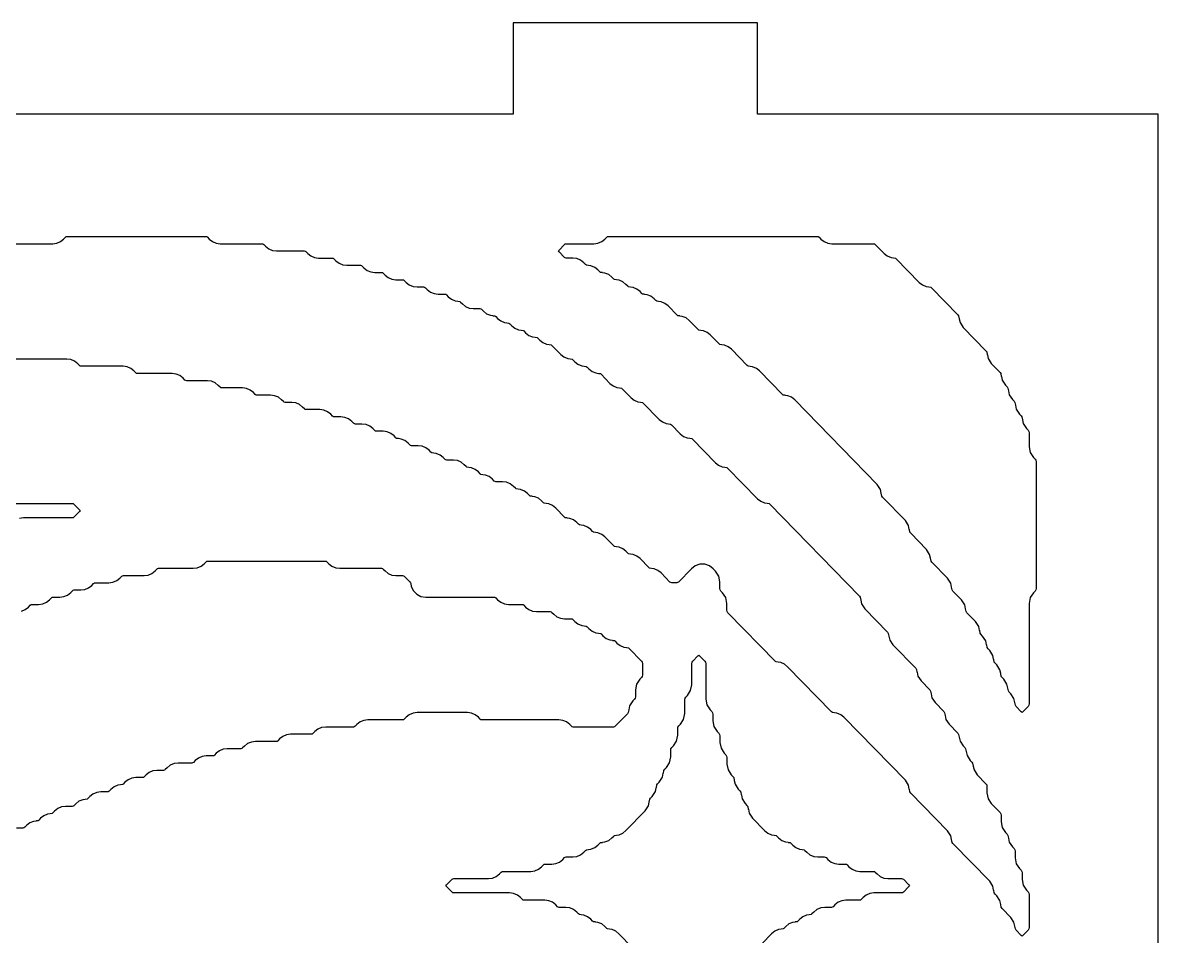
# Model space of a CAD drawing. Header units: millimetres. Extents: x 10 to 410, y 18 to 283.
# Drawn here: x 105.06 to 142.27, y 253.08 to 283 of the extents above; entities that cross this region are included whole.
import ezdxf

# ---------------------------------------------------------------- set-up
doc = ezdxf.new("R2010")
doc.units = ezdxf.units.MM
doc.layers.add('CUT', color=1, linetype='Continuous')

msp = doc.modelspace()

# ---------------------------------------------------------------- linework, layer by layer
at = {"layer": 'CUT'}
for points in [[(121.134, 283), (121.134, 280), (100.134, 280), (100.134, 283), (92.134, 283), (92.134, 280), (79, 280), (79, 160), (92.134, 160), (92.134, 157), (100.134, 157), (100.134, 160), (121.134, 160), (121.134, 157), (129.134, 157), (129.134, 160), (142.2679, 160), (142.2679, 280), (129.134, 280), (129.134, 283)], [(124.1974, 275.9761), (124.2225, 275.9958), (124.254, 276), (131.0959, 276), (131.1274, 275.9958), (131.1524, 275.9761), (131.2123, 275.9147), (131.3166, 275.8329), (131.4389, 275.7813), (131.5703, 275.7637), (132.9381, 275.7637), (132.9697, 275.7595), (132.9947, 275.7399), (133.2848, 275.4422), (133.3892, 275.3603), (133.5114, 275.3087), (133.5962, 275.2974), (133.596, 275.2956), (133.6605, 275.2869), (133.6855, 275.2673), (134.4362, 274.497), (134.5406, 274.4151), (134.6628, 274.3636), (134.7476, 274.3522), (134.7474, 274.3504), (134.8119, 274.3418), (134.837, 274.3221), (135.701, 273.4355), (135.7261, 273.3973), (135.7441, 273.3049), (135.747, 273.3054), (135.7717, 273.1795), (135.8768, 273.0189), (136.6222, 272.2541), (136.6472, 272.2158), (136.6653, 272.1234), (136.6682, 272.124), (136.6928, 271.9981), (136.7979, 271.8375), (137.0827, 271.5452), (137.1078, 271.507), (137.1258, 271.4146), (137.1287, 271.4152), (137.1534, 271.2892), (137.2585, 271.1286), (137.313, 271.0727), (137.338, 271.0344), (137.3561, 270.942), (137.359, 270.9426), (137.3837, 270.8167), (137.4887, 270.6561), (137.5433, 270.6001), (137.5683, 270.5618), (137.5864, 270.4694), (137.5893, 270.47), (137.6139, 270.3441), (137.719, 270.1835), (137.7736, 270.1275), (137.7986, 270.0893), (137.8167, 269.9969), (137.8196, 269.9974), (137.8442, 269.8715), (137.9493, 269.7109), (138.0039, 269.6549), (138.0289, 269.6167), (138.0377, 269.5718), (138.0377, 269.1147), (138.0745, 268.9264), (138.1796, 268.7658), (138.2341, 268.7098), (138.2592, 268.6715), (138.2679, 268.6267), (138.2679, 264.4704), (138.2592, 264.4255), (138.2341, 264.3873), (138.1796, 264.3313), (138.0745, 264.1707), (138.0377, 263.9823), (138.0377, 260.6898), (138.0289, 260.6449), (138.0039, 260.6067), (137.8353, 260.4337), (137.8074, 260.413), (137.7795, 260.4337), (137.6109, 260.6067), (137.5859, 260.6449), (137.5678, 260.7373), (137.5649, 260.7367), (137.5403, 260.8627), (137.4352, 261.0233), (137.3806, 261.0792), (137.3556, 261.1175), (137.3375, 261.2099), (137.3346, 261.2093), (137.31, 261.3352), (137.2049, 261.4958), (137.1503, 261.5518), (137.1253, 261.5901), (137.1072, 261.6825), (137.1043, 261.6819), (137.0797, 261.8078), (136.9746, 261.9684), (136.9201, 262.0244), (136.895, 262.0626), (136.877, 262.155), (136.874, 262.1545), (136.8494, 262.2804), (136.7443, 262.441), (136.6898, 262.497), (136.6647, 262.5352), (136.6467, 262.6276), (136.6438, 262.627), (136.6191, 262.753), (136.514, 262.9136), (136.4595, 262.9695), (136.4345, 263.0078), (136.4164, 263.1002), (136.4135, 263.0996), (136.3888, 263.2255), (136.2838, 263.3861), (135.9989, 263.6784), (135.9739, 263.7166), (135.9558, 263.809), (135.9529, 263.8085), (135.9283, 263.9344), (135.8232, 264.095), (135.5384, 264.3873), (135.5133, 264.4255), (135.4953, 264.5179), (135.4923, 264.5173), (135.4677, 264.6432), (135.3626, 264.8039), (134.8475, 265.3324), (134.8225, 265.3707), (134.8044, 265.4631), (134.8015, 265.4625), (134.7769, 265.5884), (134.6718, 265.749), (134.1567, 266.2776), (134.1316, 266.3158), (134.1136, 266.4082), (134.1106, 266.4076), (134.086, 266.5335), (133.9809, 266.6942), (133.2355, 267.459), (133.2105, 267.4972), (133.1924, 267.5896), (133.1895, 267.5891), (133.1649, 267.715), (133.0598, 267.8756), (130.3552, 270.6507), (130.2509, 270.7325), (130.1286, 270.7841), (130.0438, 270.7954), (130.0441, 270.7973), (129.9795, 270.8059), (129.9545, 270.8255), (129.2038, 271.5958), (129.0994, 271.6777), (128.9772, 271.7292), (128.8924, 271.7406), (128.8927, 271.7424), (128.8281, 271.7511), (128.8031, 271.7707), (128.2827, 272.3047), (128.1783, 272.3865), (128.0561, 272.4381), (127.9713, 272.4494), (127.9715, 272.4513), (127.907, 272.4599), (127.882, 272.4796), (127.5918, 272.7772), (127.4875, 272.8591), (127.3652, 272.9107), (127.2804, 272.922), (127.2807, 272.9239), (127.2161, 272.9325), (127.1911, 272.9521), (126.901, 273.2498), (126.7966, 273.3317), (126.6744, 273.3832), (126.5896, 273.3946), (126.5898, 273.3964), (126.5253, 273.4051), (126.5003, 273.4247), (126.2101, 273.7224), (126.1058, 273.8043), (125.9835, 273.8558), (125.8987, 273.8672), (125.899, 273.869), (125.8344, 273.8776), (125.8094, 273.8973), (125.7496, 273.9587), (125.6452, 274.0406), (125.523, 274.0921), (125.4382, 274.1035), (125.4384, 274.1053), (125.3739, 274.1139), (125.3488, 274.1336), (125.289, 274.195), (125.1846, 274.2768), (125.0624, 274.3284), (124.9776, 274.3397), (124.9779, 274.3416), (124.9133, 274.3502), (124.8883, 274.3698), (124.8284, 274.4313), (124.7241, 274.5131), (124.6018, 274.5647), (124.517, 274.576), (124.5173, 274.5779), (124.4527, 274.5865), (124.4277, 274.6061), (124.3679, 274.6675), (124.2635, 274.7494), (124.1413, 274.801), (124.0565, 274.8123), (124.0567, 274.8141), (123.9922, 274.8228), (123.9671, 274.8424), (123.9073, 274.9038), (123.8029, 274.9857), (123.6807, 275.0373), (123.5959, 275.0486), (123.5962, 275.0504), (123.5316, 275.0591), (123.5066, 275.0787), (123.4467, 275.1401), (123.3424, 275.222), (123.2201, 275.2735), (123.0887, 275.2911), (122.8723, 275.2911), (122.8408, 275.2954), (122.8157, 275.315), (122.6357, 275.4997), (122.616, 275.5274), (122.6357, 275.5551), (122.8157, 275.7399), (122.8408, 275.7595), (122.8723, 275.7637), (123.7795, 275.7637), (123.911, 275.7813), (124.0332, 275.8329), (124.1376, 275.9147)]]:
    msp.add_lwpolyline(points, close=True, dxfattribs=at)
for points in [[(104.6799, 275.7637), (106.0477, 275.7637), (106.1792, 275.7813), (106.3014, 275.8329), (106.4058, 275.9147), (106.4656, 275.9761), (106.4907, 275.9958), (106.5222, 276), (111.0612, 276), (111.0928, 275.9958), (111.1178, 275.9761), (111.1776, 275.9147), (111.282, 275.8329), (111.4042, 275.7813), (111.5357, 275.7637), (112.9035, 275.7637), (112.935, 275.7595), (112.9601, 275.7399), (113.0199, 275.6785), (113.1243, 275.5966), (113.2465, 275.545), (113.378, 275.5274), (114.2852, 275.5274), (114.3167, 275.5232), (114.3418, 275.5036), (114.4016, 275.4422), (114.506, 275.3603), (114.6282, 275.3087), (114.7597, 275.2911), (115.2063, 275.2911), (115.2379, 275.2869), (115.2629, 275.2673), (115.3227, 275.2059), (115.4271, 275.124), (115.5493, 275.0724), (115.6808, 275.0549), (116.1275, 275.0549), (116.159, 275.0506), (116.184, 275.031), (116.2439, 274.9696), (116.3482, 274.8877), (116.4705, 274.8362), (116.6019, 274.8186), (116.8183, 274.8186), (116.8498, 274.8143), (116.8749, 274.7947), (116.9347, 274.7333), (117.0391, 274.6514), (117.1613, 274.5999), (117.2928, 274.5823), (117.5092, 274.5823), (117.5407, 274.5781), (117.5657, 274.5584), (117.6256, 274.497), (117.7299, 274.4151), (117.8522, 274.3636), (117.9836, 274.346), (118.2, 274.346), (118.2315, 274.3418), (118.2566, 274.3221), (118.3164, 274.2607), (118.4208, 274.1789), (118.543, 274.1273), (118.6745, 274.1097), (118.8909, 274.1097), (118.9224, 274.1055), (118.9474, 274.0858), (119.0073, 274.0244), (119.1116, 273.9426), (119.2339, 273.891), (119.3187, 273.8797), (119.3184, 273.8778), (119.383, 273.8692), (119.408, 273.8496), (119.4678, 273.7882), (119.5722, 273.7063), (119.6944, 273.6547), (119.8259, 273.6371), (120.0423, 273.6371), (120.0738, 273.6329), (120.0988, 273.6133), (120.1587, 273.5519), (120.263, 273.47), (120.3853, 273.4184), (120.4701, 273.4071), (120.4698, 273.4053), (120.5344, 273.3966), (120.5594, 273.377), (120.6192, 273.3156), (120.7236, 273.2337), (120.8458, 273.1822), (120.9306, 273.1708), (120.9304, 273.169), (120.9949, 273.1603), (121.02, 273.1407), (121.0798, 273.0793), (121.1842, 272.9974), (121.3064, 272.9459), (121.3912, 272.9345), (121.391, 272.9327), (121.4555, 272.9241), (121.4805, 272.9044), (121.5404, 272.843), (121.6447, 272.7611), (121.767, 272.7096), (121.8518, 272.6982), (121.8515, 272.6964), (121.9161, 272.6878), (121.9411, 272.6681), (122.0009, 272.6067), (122.1053, 272.5248), (122.2275, 272.4733), (122.3123, 272.4619), (122.3121, 272.4601), (122.3766, 272.4515), (122.4017, 272.4318), (122.6918, 272.1341), (122.7962, 272.0523), (122.9184, 272.0007), (123.0032, 271.9894), (123.0029, 271.9875), (123.0675, 271.9789), (123.0925, 271.9593), (123.1524, 271.8979), (123.2567, 271.816), (123.379, 271.7644), (123.4637, 271.7531), (123.4635, 271.7513), (123.528, 271.7426), (123.5531, 271.723), (123.6129, 271.6616), (123.7173, 271.5797), (123.8395, 271.5281), (123.9243, 271.5168), (123.9241, 271.515), (123.9886, 271.5063), (124.0136, 271.4867), (124.3038, 271.189), (124.4081, 271.1071), (124.5304, 271.0556), (124.6152, 271.0442), (124.6149, 271.0424), (124.6795, 271.0338), (124.7045, 271.0141), (124.9946, 270.7164), (125.099, 270.6345), (125.2212, 270.583), (125.306, 270.5716), (125.3058, 270.5698), (125.3703, 270.5612), (125.3953, 270.5415), (125.9158, 270.0076), (126.0201, 269.9257), (126.1423, 269.8741), (126.2271, 269.8628), (126.2269, 269.861), (126.2914, 269.8523), (126.3165, 269.8327), (126.6066, 269.535), (126.711, 269.4531), (126.8332, 269.4016), (126.918, 269.3902), (126.9178, 269.3884), (126.9823, 269.3797), (127.0073, 269.3601), (127.758, 268.5898), (127.8624, 268.508), (127.9846, 268.4564), (128.0694, 268.4451), (128.0692, 268.4432), (128.1337, 268.4346), (128.1587, 268.415), (129.1397, 267.4084), (129.2441, 267.3265), (129.3663, 267.275), (129.4511, 267.2636), (129.4509, 267.2618), (129.5154, 267.2532), (129.5404, 267.2335), (132.4771, 264.2203), (132.5021, 264.1821), (132.5202, 264.0897), (132.5231, 264.0903), (132.5477, 263.9643), (132.6528, 263.8037), (133.3982, 263.0389), (133.4232, 263.0007), (133.4413, 262.9083), (133.4442, 262.9088), (133.4688, 262.7829), (133.5739, 262.6223), (134.3193, 261.8575), (134.3444, 261.8192), (134.3624, 261.7268), (134.3654, 261.7274), (134.39, 261.6015), (134.4951, 261.4409), (134.7799, 261.1486), (134.8049, 261.1104), (134.823, 261.018), (134.8259, 261.0185), (134.8505, 260.8926), (134.9556, 260.732), (135.2405, 260.4397), (135.2655, 260.4015), (135.2836, 260.3091), (135.2865, 260.3097), (135.3111, 260.1838), (135.4162, 260.0231), (135.701, 259.7309), (135.7261, 259.6926), (135.7441, 259.6002), (135.747, 259.6008), (135.7717, 259.4749), (135.8768, 259.3143), (135.9313, 259.2583), (135.9563, 259.2201), (135.9744, 259.1277), (135.9773, 259.1282), (136.002, 259.0023), (136.107, 258.8417), (136.1616, 258.7857), (136.1866, 258.7475), (136.2047, 258.6551), (136.2076, 258.6557), (136.2322, 258.5298), (136.3373, 258.3691), (136.6222, 258.0769), (136.6472, 258.0386), (136.656, 257.9938), (136.656, 257.773), (136.6928, 257.5846), (136.7979, 257.424), (137.0827, 257.1317), (137.1078, 257.0935), (137.1165, 257.0486), (137.1165, 256.8278), (137.1534, 256.6395), (137.2585, 256.4788), (137.313, 256.4229), (137.338, 256.3846), (137.3561, 256.2922), (137.359, 256.2928), (137.3837, 256.1669), (137.4887, 256.0063), (137.5433, 255.9503), (137.5683, 255.912), (137.5771, 255.8672), (137.5771, 255.6464), (137.6139, 255.458), (137.719, 255.2974), (137.7736, 255.2414), (137.7986, 255.2032), (137.8074, 255.1583), (137.8074, 254.9375), (137.8442, 254.7492), (137.9493, 254.5886), (138.0039, 254.5326), (138.0289, 254.4943), (138.0377, 254.4495), (138.0377, 253.3649), (138.0289, 253.32), (138.0039, 253.2818), (137.8353, 253.1088), (137.8074, 253.0881), (137.7795, 253.1088), (137.6109, 253.2818), (137.5859, 253.32), (137.5678, 253.4124), (137.5649, 253.4119), (137.5403, 253.5378), (137.4352, 253.6984), (137.1503, 253.9906), (137.1253, 254.0289), (137.1072, 254.1213), (137.1043, 254.1207), (137.0797, 254.2466), (136.9746, 254.4072), (136.9201, 254.4632), (136.895, 254.5015), (136.877, 254.5939), (136.874, 254.5933), (136.8494, 254.7192), (136.7443, 254.8798), (135.5384, 256.1172), (135.5133, 256.1555), (135.4953, 256.2479), (135.4923, 256.2473), (135.4677, 256.3732), (135.3626, 256.5338), (134.1567, 257.7712), (134.1316, 257.8095), (134.1136, 257.9019), (134.1106, 257.9013), (134.086, 258.0272), (133.9809, 258.1878), (131.9672, 260.254), (131.8628, 260.3359), (131.7406, 260.3875), (131.6558, 260.3988), (131.6561, 260.4006), (131.5915, 260.4093), (131.5665, 260.4289), (130.1249, 261.908), (130.0206, 261.9899), (129.8984, 262.0415), (129.8136, 262.0528), (129.8138, 262.0547), (129.7493, 262.0633), (129.7242, 262.0829), (128.1693, 263.6784), (128.1443, 263.7166), (128.1355, 263.7615), (128.1355, 263.9823), (128.0987, 264.1707), (127.9936, 264.3313), (127.939, 264.3873), (127.914, 264.4255), (127.9052, 264.4704), (127.9052, 264.6912), (127.8684, 264.8795), (127.7633, 265.0401), (127.6876, 265.1178), (127.5599, 265.2126), (127.409, 265.2625), (127.25, 265.2625), (127.0991, 265.2126), (126.9714, 265.1178), (126.5468, 264.6821), (126.5217, 264.6624), (126.4902, 264.6582), (126.3265, 264.6582), (126.295, 264.6624), (126.27, 264.6821), (125.9798, 264.9798), (125.8755, 265.0617), (125.7533, 265.1132), (125.6685, 265.1246), (125.6687, 265.1264), (125.6042, 265.135), (125.5791, 265.1547), (125.289, 265.4524), (125.1846, 265.5342), (125.0624, 265.5858), (124.9776, 265.5971), (124.9779, 265.599), (124.9133, 265.6076), (124.8883, 265.6272), (124.8284, 265.6886), (124.7241, 265.7705), (124.6018, 265.8221), (124.517, 265.8334), (124.5173, 265.8352), (124.4527, 265.8439), (124.4277, 265.8635), (124.1376, 266.1612), (124.0332, 266.2431), (123.911, 266.2946), (123.8262, 266.306), (123.8264, 266.3078), (123.7619, 266.3165), (123.7369, 266.3361), (123.677, 266.3975), (123.5726, 266.4794), (123.4504, 266.5309), (123.3656, 266.5423), (123.3659, 266.5441), (123.3013, 266.5527), (123.2763, 266.5724), (123.2165, 266.6338), (123.1121, 266.7157), (122.9899, 266.7672), (122.9051, 266.7786), (122.9053, 266.7804), (122.8408, 266.789), (122.8157, 266.8087), (122.5256, 267.1064), (122.4212, 267.1882), (122.299, 267.2398), (122.2142, 267.2511), (122.2145, 267.253), (122.1499, 267.2616), (122.1249, 267.2812), (122.065, 267.3426), (121.9607, 267.4245), (121.8384, 267.4761), (121.7536, 267.4874), (121.7539, 267.4893), (121.6893, 267.4979), (121.6643, 267.5175), (121.6045, 267.5789), (121.5001, 267.6608), (121.3779, 267.7124), (121.2931, 267.7237), (121.2933, 267.7255), (121.2288, 267.7342), (121.2037, 267.7538), (121.1439, 267.8152), (121.0395, 267.8971), (120.9173, 267.9486), (120.7858, 267.9662), (120.5695, 267.9662), (120.5379, 267.9705), (120.5129, 267.9901), (120.4531, 268.0515), (120.3487, 268.1334), (120.2265, 268.1849), (120.1417, 268.1963), (120.1419, 268.1981), (120.0774, 268.2068), (120.0523, 268.2264), (119.9925, 268.2878), (119.8881, 268.3697), (119.7659, 268.4212), (119.6811, 268.4326), (119.6813, 268.4344), (119.6168, 268.443), (119.5918, 268.4627), (119.5319, 268.5241), (119.4276, 268.606), (119.3053, 268.6575), (119.1738, 268.6751), (118.9575, 268.6751), (118.9259, 268.6793), (118.9009, 268.699), (118.8411, 268.7604), (118.7367, 268.8422), (118.6145, 268.8938), (118.5297, 268.9051), (118.5299, 268.907), (118.4654, 268.9156), (118.4404, 268.9352), (118.3805, 268.9967), (118.2761, 269.0785), (118.1539, 269.1301), (118.0224, 269.1477), (117.8061, 269.1477), (117.7745, 269.1519), (117.7495, 269.1715), (117.6897, 269.2329), (117.5853, 269.3148), (117.4631, 269.3664), (117.3783, 269.3777), (117.3785, 269.3795), (117.314, 269.3882), (117.2889, 269.4078), (117.2291, 269.4692), (117.1247, 269.5511), (117.0025, 269.6027), (116.871, 269.6203), (116.6546, 269.6203), (116.6231, 269.6245), (116.5981, 269.6441), (116.5382, 269.7055), (116.4339, 269.7874), (116.3116, 269.8389), (116.1802, 269.8565), (115.9638, 269.8565), (115.9323, 269.8608), (115.9072, 269.8804), (115.8474, 269.9418), (115.743, 270.0237), (115.6208, 270.0752), (115.4893, 270.0928), (115.2729, 270.0928), (115.2414, 270.097), (115.2164, 270.1167), (115.1565, 270.1781), (115.0522, 270.26), (114.9299, 270.3115), (114.7985, 270.3291), (114.3518, 270.3291), (114.3203, 270.3333), (114.2953, 270.353), (114.2354, 270.4144), (114.131, 270.4963), (114.0088, 270.5478), (113.8773, 270.5654), (113.661, 270.5654), (113.6294, 270.5696), (113.6044, 270.5893), (113.5446, 270.6507), (113.4402, 270.7325), (113.318, 270.7841), (113.1865, 270.8017), (112.7398, 270.8017), (112.7083, 270.8059), (112.6833, 270.8255), (112.6234, 270.8869), (112.5191, 270.9688), (112.3968, 271.0204), (112.2654, 271.038), (111.5884, 271.038), (111.5569, 271.0422), (111.5319, 271.0618), (111.472, 271.1232), (111.3676, 271.2051), (111.2454, 271.2567), (111.1139, 271.2743), (110.437, 271.2743), (110.4055, 271.2785), (110.3804, 271.2981), (110.3206, 271.3595), (110.2162, 271.4414), (110.094, 271.493), (109.9625, 271.5105), (108.825, 271.5105), (108.7935, 271.5148), (108.7685, 271.5344), (108.7086, 271.5958), (108.6042, 271.6777), (108.482, 271.7292), (108.3505, 271.7468), (106.9828, 271.7468), (106.9512, 271.7511), (106.9262, 271.7707), (106.8663, 271.8321), (106.762, 271.914), (106.6398, 271.9655), (106.5083, 271.9831), (101.6335, 271.9831)], [(104.6272, 267.2574), (106.6859, 267.2574), (106.7174, 267.2532), (106.7424, 267.2335), (106.9224, 267.0488), (106.9421, 267.0211), (106.9224, 266.9934), (106.7424, 266.8087), (106.7174, 266.789), (106.6859, 266.7848), (105.0878, 266.7848), (104.9563, 266.7672)], [(105.0278, 263.7307), (105.15, 263.7822), (105.2544, 263.8641), (105.3142, 263.9255), (105.3392, 263.9451), (105.3708, 263.9494), (105.5871, 263.9494), (105.7186, 263.967), (105.8408, 264.0185), (105.9452, 264.1004), (106.0051, 264.1618), (106.0301, 264.1814), (106.0616, 264.1857), (106.278, 264.1857), (106.4095, 264.2033), (106.5317, 264.2548), (106.6361, 264.3367), (106.6959, 264.3981), (106.7209, 264.4177), (106.7525, 264.4219), (106.9688, 264.4219), (107.1003, 264.4395), (107.2225, 264.4911), (107.3269, 264.573), (107.3868, 264.6344), (107.4118, 264.654), (107.4433, 264.6582), (107.89, 264.6582), (108.0215, 264.6758), (108.1437, 264.7274), (108.248, 264.8093), (108.3079, 264.8707), (108.3329, 264.8903), (108.3645, 264.8945), (109.0414, 264.8945), (109.1729, 264.9121), (109.2951, 264.9637), (109.3995, 265.0455), (109.4593, 265.1069), (109.4843, 265.1266), (109.5159, 265.1308), (110.6534, 265.1308), (110.7849, 265.1484), (110.9071, 265.1999), (111.0114, 265.2818), (111.0713, 265.3432), (111.0963, 265.3629), (111.1279, 265.3671), (114.976, 265.3671), (115.0076, 265.3629), (115.0326, 265.3432), (115.0924, 265.2818), (115.1968, 265.1999), (115.319, 265.1484), (115.4505, 265.1308), (116.8183, 265.1308), (116.8498, 265.1266), (116.8749, 265.1069), (116.9347, 265.0455), (117.0391, 264.9637), (117.1613, 264.9121), (117.2928, 264.8945), (117.5092, 264.8945), (117.5407, 264.8903), (117.5657, 264.8707), (117.7457, 264.6859), (117.7674, 264.6555), (117.7757, 264.6294), (117.7913, 264.5311), (117.8623, 264.3918), (117.9729, 264.2811), (118.1123, 264.2101), (118.2668, 264.1857), (120.5028, 264.1857), (120.5344, 264.1814), (120.5594, 264.1618), (120.6192, 264.1004), (120.7236, 264.0185), (120.8458, 263.967), (120.9773, 263.9494), (121.424, 263.9494), (121.4555, 263.9451), (121.4805, 263.9255), (121.5404, 263.8641), (121.6447, 263.7822), (121.767, 263.7307), (121.8985, 263.7131), (122.3451, 263.7131), (122.3766, 263.7089), (122.4017, 263.6892), (122.4615, 263.6278), (122.5659, 263.5459), (122.6881, 263.4944), (122.8196, 263.4768), (123.036, 263.4768), (123.0675, 263.4726), (123.0925, 263.4529), (123.1524, 263.3915), (123.2567, 263.3097), (123.379, 263.2581), (123.4637, 263.2468), (123.4635, 263.2449), (123.528, 263.2363), (123.5531, 263.2167), (123.6129, 263.1552), (123.7173, 263.0734), (123.8395, 263.0218), (123.9243, 263.0105), (123.9241, 263.0086), (123.9886, 263), (124.0136, 262.9804), (124.0735, 262.919), (124.1779, 262.8371), (124.3001, 262.7855), (124.3849, 262.7742), (124.3846, 262.7724), (124.4492, 262.7637), (124.4742, 262.7441), (124.5341, 262.6827), (124.6384, 262.6008), (124.7607, 262.5492), (124.8454, 262.5379), (124.8452, 262.5361), (124.9097, 262.5274), (124.9348, 262.5078), (125.3383, 262.0938), (125.3633, 262.0555), (125.3721, 262.0106), (125.3721, 261.6349), (125.3633, 261.5901), (125.3383, 261.5518), (125.2837, 261.4958), (125.1787, 261.3352), (125.1418, 261.1469), (125.1418, 260.9261), (125.133, 260.8812), (125.108, 260.843), (125.0535, 260.787), (124.9484, 260.6264), (124.9237, 260.5005), (124.9208, 260.501), (124.9028, 260.4086), (124.8777, 260.3704), (124.4742, 259.9563), (124.4492, 259.9367), (124.4177, 259.9325), (123.1026, 259.9325), (123.071, 259.9367), (123.046, 259.9563), (122.9862, 260.0178), (122.8818, 260.0996), (122.7596, 260.1512), (122.6281, 260.1688), (120.1089, 260.1688), (120.0774, 260.173), (120.0523, 260.1926), (119.9925, 260.254), (119.8881, 260.3359), (119.7659, 260.3875), (119.6344, 260.4051), (117.9836, 260.4051), (117.8522, 260.3875), (117.7299, 260.3359), (117.6256, 260.254), (117.5657, 260.1926), (117.5407, 260.173), (117.5092, 260.1688), (116.3717, 260.1688), (116.2402, 260.1512), (116.1179, 260.0996), (116.0136, 260.0178), (115.9537, 259.9563), (115.9287, 259.9367), (115.8972, 259.9325), (114.99, 259.9325), (114.8585, 259.9149), (114.7363, 259.8633), (114.6319, 259.7815), (114.572, 259.7201), (114.547, 259.7004), (114.5155, 259.6962), (113.8385, 259.6962), (113.7071, 259.6786), (113.5848, 259.6271), (113.4805, 259.5452), (113.4206, 259.4838), (113.3956, 259.4641), (113.3641, 259.4599), (112.6871, 259.4599), (112.5556, 259.4423), (112.4334, 259.3908), (112.3291, 259.3089), (112.2692, 259.2475), (112.2442, 259.2278), (112.2126, 259.2236), (111.766, 259.2236), (111.6345, 259.206), (111.5123, 259.1545), (111.4079, 259.0726), (111.3481, 259.0112), (111.323, 258.9916), (111.2915, 258.9873), (111.0751, 258.9873), (110.9437, 258.9697), (110.8214, 258.9182), (110.7171, 258.8363), (110.6572, 258.7749), (110.6322, 258.7553), (110.6007, 258.7511), (110.154, 258.7511), (110.0225, 258.7335), (109.9003, 258.6819), (109.7959, 258.6), (109.7361, 258.5386), (109.7111, 258.519), (109.6795, 258.5148), (109.4632, 258.5148), (109.3317, 258.4972), (109.2095, 258.4456), (109.1051, 258.3637), (109.0452, 258.3023), (109.0202, 258.2827), (108.9887, 258.2785), (108.7723, 258.2785), (108.6408, 258.2609), (108.5186, 258.2093), (108.4142, 258.1275), (108.3544, 258.066), (108.3294, 258.0464), (108.2648, 258.0378), (108.2651, 258.0359), (108.1803, 258.0246), (108.058, 257.973), (107.9537, 257.8912), (107.8938, 257.8298), (107.8688, 257.8101), (107.8373, 257.8059), (107.6209, 257.8059), (107.4894, 257.7883), (107.3672, 257.7368), (107.2628, 257.6549), (107.203, 257.5935), (107.1779, 257.5738), (107.1134, 257.5652), (107.1136, 257.5634), (107.0289, 257.552), (106.9066, 257.5005), (106.8023, 257.4186), (106.7424, 257.3572), (106.7174, 257.3376), (106.6859, 257.3333), (106.4695, 257.3333), (106.338, 257.3157), (106.2158, 257.2642), (106.1114, 257.1823), (106.0516, 257.1209), (106.0265, 257.1013), (105.962, 257.0926), (105.9622, 257.0908), (105.8774, 257.0794), (105.7552, 257.0279), (105.6508, 256.946), (105.591, 256.8846), (105.566, 256.865), (105.5014, 256.8563), (105.5017, 256.8545), (105.4169, 256.8432), (105.2946, 256.7916), (105.1903, 256.7097), (105.1304, 256.6483), (105.1054, 256.6287), (105.0739, 256.6245), (104.8575, 256.6245)], [(125.4605, 252.2806), (124.5981, 253.1654), (124.4938, 253.2473), (124.3716, 253.2989), (124.2868, 253.3102), (124.287, 253.312), (124.2225, 253.3207), (124.1974, 253.3403), (124.1376, 253.4017), (124.0332, 253.4836), (123.911, 253.5351), (123.8262, 253.5465), (123.8264, 253.5483), (123.7619, 253.557), (123.7369, 253.5766), (123.677, 253.638), (123.5726, 253.7199), (123.4504, 253.7714), (123.3656, 253.7828), (123.3659, 253.7846), (123.3013, 253.7932), (123.2763, 253.8129), (123.2165, 253.8743), (123.1121, 253.9562), (122.9899, 254.0077), (122.8584, 254.0253), (122.642, 254.0253), (122.6105, 254.0295), (122.5854, 254.0492), (122.5256, 254.1106), (122.4212, 254.1925), (122.299, 254.244), (122.1675, 254.2616), (121.4906, 254.2616), (121.4591, 254.2658), (121.434, 254.2855), (121.3742, 254.3469), (121.2698, 254.4287), (121.1476, 254.4803), (121.0161, 254.4979), (119.1878, 254.4979), (119.1562, 254.5021), (119.1312, 254.5217), (118.9512, 254.7065), (118.9315, 254.7342), (118.9512, 254.7619), (119.1312, 254.9466), (119.1562, 254.9662), (119.1878, 254.9705), (120.3253, 254.9705), (120.4567, 254.9881), (120.579, 255.0396), (120.6833, 255.1215), (120.7432, 255.1829), (120.7682, 255.2025), (120.7997, 255.2068), (121.707, 255.2068), (121.8384, 255.2243), (121.9607, 255.2759), (122.065, 255.3578), (122.1249, 255.4192), (122.1499, 255.4388), (122.1814, 255.443), (122.3978, 255.443), (122.5293, 255.4606), (122.6515, 255.5122), (122.7559, 255.5941), (122.8157, 255.6555), (122.8408, 255.6751), (122.8723, 255.6793), (123.0887, 255.6793), (123.2201, 255.6969), (123.3424, 255.7485), (123.4467, 255.8303), (123.5066, 255.8918), (123.5316, 255.9114), (123.5962, 255.92), (123.5959, 255.9219), (123.6807, 255.9332), (123.8029, 255.9848), (123.9073, 256.0666), (123.9671, 256.128), (123.9922, 256.1477), (124.0567, 256.1563), (124.0565, 256.1581), (124.1413, 256.1695), (124.2635, 256.221), (124.3679, 256.3029), (124.4277, 256.3643), (124.4527, 256.384), (124.5173, 256.3926), (124.517, 256.3944), (124.6018, 256.4058), (124.7241, 256.4573), (124.8284, 256.5392), (125.4605, 257.1877), (125.5655, 257.3483), (125.5902, 257.4742), (125.5931, 257.4737), (125.6112, 257.5661), (125.6362, 257.6043), (125.6907, 257.6603), (125.7958, 257.8209), (125.8204, 257.9468), (125.8234, 257.9462), (125.8414, 258.0386), (125.8665, 258.0769), (125.921, 258.1329), (126.0261, 258.2935), (126.0507, 258.4194), (126.0536, 258.4188), (126.0717, 258.5112), (126.0967, 258.5495), (126.1513, 258.6054), (126.2564, 258.766), (126.2932, 258.9544), (126.2932, 259.1752), (126.302, 259.2201), (126.327, 259.2583), (126.3816, 259.3143), (126.4867, 259.4749), (126.5235, 259.6633), (126.5235, 259.8841), (126.5323, 259.9289), (126.5573, 259.9672), (126.6119, 260.0231), (126.717, 260.1838), (126.7538, 260.3721), (126.7538, 260.8292), (126.7626, 260.8741), (126.7876, 260.9123), (126.8421, 260.9683), (126.9472, 261.1289), (126.9841, 261.3173), (126.9841, 262.0106), (126.9929, 262.0555), (127.0179, 262.0938), (127.1864, 262.2667), (127.2144, 262.2874), (127.2423, 262.2667), (127.4108, 262.0938), (127.4359, 262.0555), (127.4446, 262.0106), (127.4446, 260.8447), (127.4815, 260.6563), (127.5866, 260.4957), (127.6411, 260.4397), (127.6662, 260.4015), (127.6749, 260.3566), (127.6749, 260.1358), (127.7118, 259.9475), (127.8169, 259.7869), (127.8714, 259.7309), (127.8964, 259.6926), (127.9052, 259.6478), (127.9052, 259.427), (127.942, 259.2386), (128.0471, 259.078), (128.1017, 259.022), (128.1267, 258.9838), (128.1355, 258.9389), (128.1355, 258.7181), (128.1723, 258.5298), (128.2774, 258.3691), (128.332, 258.3132), (128.357, 258.2749), (128.3751, 258.1825), (128.378, 258.1831), (128.4026, 258.0572), (128.5077, 257.8966), (128.5623, 257.8406), (128.5873, 257.8023), (128.6054, 257.7099), (128.6083, 257.7105), (128.6329, 257.5846), (128.738, 257.424), (128.7925, 257.368), (128.8176, 257.3298), (128.8356, 257.2374), (128.8386, 257.2379), (128.8632, 257.112), (128.9683, 256.9514), (129.37, 256.5392), (129.4744, 256.4573), (129.5966, 256.4058), (129.6814, 256.3944), (129.6811, 256.3926), (129.7457, 256.384), (129.7707, 256.3643), (129.8306, 256.3029), (129.9349, 256.221), (130.0572, 256.1695), (130.142, 256.1581), (130.1417, 256.1563), (130.2063, 256.1477), (130.2313, 256.128), (130.2911, 256.0666), (130.3955, 255.9848), (130.5177, 255.9332), (130.6025, 255.9219), (130.6023, 255.92), (130.6668, 255.9114), (130.6919, 255.8918), (130.7517, 255.8303), (130.8561, 255.7485), (130.9783, 255.6969), (131.1098, 255.6793), (131.3261, 255.6793), (131.3577, 255.6751), (131.3827, 255.6555), (131.4426, 255.5941), (131.5469, 255.5122), (131.6691, 255.4606), (131.8006, 255.443), (132.017, 255.443), (132.0485, 255.4388), (132.0736, 255.4192), (132.1334, 255.3578), (132.2378, 255.2759), (132.36, 255.2243), (132.4915, 255.2068), (132.9381, 255.2068), (132.9697, 255.2025), (132.9947, 255.1829), (133.0545, 255.1215), (133.1589, 255.0396), (133.2811, 254.9881), (133.4126, 254.9705), (133.8593, 254.9705), (133.8908, 254.9662), (133.9158, 254.9466), (134.0958, 254.7619), (134.1155, 254.7342), (134.0958, 254.7065), (133.9158, 254.5217), (133.8908, 254.5021), (133.8593, 254.4979), (132.952, 254.4979), (132.8206, 254.4803), (132.6983, 254.4287), (132.594, 254.3469), (132.5341, 254.2855), (132.5091, 254.2658), (132.4776, 254.2616), (132.0309, 254.2616), (131.8994, 254.244), (131.7772, 254.1925), (131.6728, 254.1106), (131.613, 254.0492), (131.588, 254.0295), (131.5564, 254.0253), (131.3401, 254.0253), (131.2086, 254.0077), (131.0864, 253.9562), (130.982, 253.8743), (130.9221, 253.8129), (130.8971, 253.7932), (130.8326, 253.7846), (130.8328, 253.7828), (130.748, 253.7714), (130.6258, 253.7199), (130.5214, 253.638), (130.4616, 253.5766), (130.4365, 253.557), (130.372, 253.5483), (130.3722, 253.5465), (130.2874, 253.5351), (130.1652, 253.4836), (130.0609, 253.4017), (130.001, 253.3403), (129.976, 253.3207), (129.9114, 253.312), (129.9117, 253.3102), (129.8269, 253.2989), (129.7047, 253.2473), (129.6003, 253.1654), (128.9683, 252.5169)]]:
    msp.add_lwpolyline(points, dxfattribs=at)

doc.saveas('drawing.dxf')
